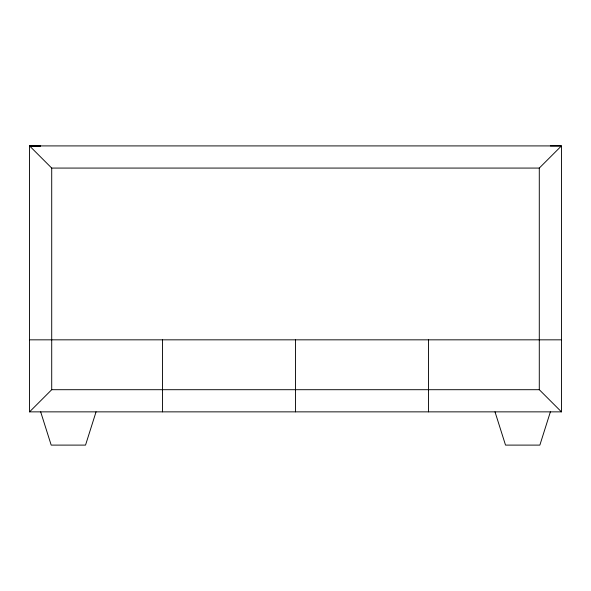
<?xml version="1.0" encoding="UTF-8"?>
<svg xmlns="http://www.w3.org/2000/svg" width="591" height="591" viewBox="0 0 591 591"><rect width="100%" height="100%" fill="white"/><g stroke="black" fill="none" stroke-linecap="round" stroke-linejoin="round"><path stroke-width="0.89" d="M96.052 411.861L85.532 445.104L51.195 445.104L40.676 411.861M550.384 411.861L539.864 445.104L505.527 445.104L495.007 411.861M29.55 145.911L561.45 145.911L539.288 168.073L51.712 168.073L29.55 145.911L40.631 145.903L29.55 145.911L29.55 411.861L51.712 389.698L539.288 389.698L561.45 411.861L561.45 145.911L550.369 145.911M29.55 339.832L561.45 339.832M29.55 411.861L561.45 411.861M539.288 168.073L539.288 389.698M428.475 339.832L428.475 411.861M295.5 339.832L295.5 411.861M162.525 339.832L162.525 411.861M51.712 168.073L51.712 389.698"/></g></svg>
